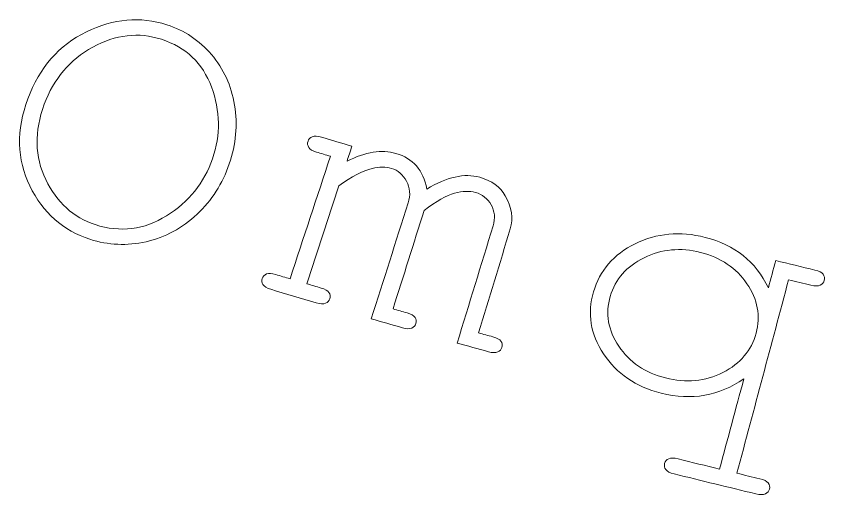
# Model space of a CAD drawing. Header units: millimetres. Extents: x 303.9 to 374.2, y -244.7 to -222.4.
# Drawn here: x 323.738 to 327.971, y -232.69 to -230.188 of the extents above; entities that cross this region are included whole.
import ezdxf

# ---------------------------------------------------------------- set-up
doc = ezdxf.new("R2010")
doc.units = ezdxf.units.MM
doc.header["$MEASUREMENT"] = 0
doc.layers.add('Bottom', color=7, linetype='Continuous', lineweight=0)

# ---------------------------------------------------------------- blocks, each defined once
blk = doc.blocks.new('Block_0')
at = {"layer": 'Bottom', "color": 18, "lineweight": 18, "true_color": 0x000000}
for points, knots in [([(324.8532, -230.9604), (324.8179, -231.0631), (324.7621, -231.1508), (324.6846, -231.2236), (324.6071, -231.2967), (324.5183, -231.3444), (324.418, -231.3668), (324.3178, -231.3892), (324.2197, -231.3852), (324.1244, -231.3543), (323.9832, -231.3087), (323.8778, -231.2152), (323.8093, -231.0754), (323.741, -230.935), (323.7381, -230.7833), (323.7989, -230.6198), (323.86, -230.4559), (323.9627, -230.3393), (324.1058, -230.2699), (324.249, -230.2005), (324.3886, -230.1879), (324.526, -230.2323), (324.6187, -230.2623), (324.6967, -230.3142), (324.7605, -230.3886), (324.8243, -230.463), (324.8644, -230.5507), (324.8811, -230.6528), (324.8978, -230.7547), (324.8888, -230.8571), (324.8532, -230.9604)], [0, 0, 0, 0, 1, 1, 1, 2, 2, 2, 3, 3, 3, 4, 4, 4, 5, 5, 5, 6, 6, 6, 7, 7, 7, 8, 8, 8, 9, 9, 9, 10, 10, 10, 10]), ([(324.7655, -230.9331), (324.8089, -230.808), (324.8067, -230.683), (324.7602, -230.558), (324.7137, -230.433), (324.6268, -230.3503), (324.4986, -230.3089), (324.3787, -230.2701), (324.259, -230.2839), (324.1392, -230.3501), (324.0194, -230.4161), (323.9343, -230.5153), (323.8851, -230.6487), (323.8325, -230.7905), (323.8348, -230.9214), (323.8926, -231.0418), (323.9505, -231.1616), (324.0371, -231.2405), (324.1518, -231.2777), (324.2832, -231.3199), (324.4079, -231.3048), (324.5249, -231.2317), (324.6422, -231.1586), (324.7221, -231.0588), (324.7655, -230.9331)], [0, 0, 0, 0, 1, 1, 1, 2, 2, 2, 3, 3, 3, 4, 4, 4, 5, 5, 5, 6, 6, 6, 7, 7, 7, 8, 8, 8, 8]), ([(325.4955, -230.8678), (325.4869, -230.8938), (325.4784, -230.9199), (325.4698, -230.946), (325.5665, -230.8972), (325.6516, -230.8836), (325.7259, -230.9052), (325.7706, -230.9181), (325.8063, -230.94), (325.8332, -230.9711), (325.8601, -231.0017), (325.8782, -231.042), (325.8873, -231.0916), (325.9397, -231.0597), (325.9889, -231.0385), (326.035, -231.0287), (326.0814, -231.0183), (326.1243, -231.019), (326.1643, -231.0303), (326.227, -231.0478), (326.2713, -231.08), (326.2973, -231.1266), (326.3317, -231.1869), (326.341, -231.245), (326.324, -231.3005), (326.2689, -231.4816), (326.2137, -231.6626), (326.1585, -231.8438), (326.1834, -231.8506), (326.2083, -231.8574), (326.2333, -231.8642), (326.2544, -231.8699), (326.2682, -231.8777), (326.2754, -231.8871), (326.2825, -231.897), (326.2841, -231.9075), (326.2806, -231.9192), (326.2772, -231.9304), (326.2701, -231.9384), (326.2585, -231.9433), (326.2469, -231.9482), (326.2309, -231.9478), (326.2097, -231.942), (326.1552, -231.9271), (326.1007, -231.9121), (326.0462, -231.897), (326.1089, -231.6926), (326.1718, -231.4882), (326.2345, -231.2838), (326.2466, -231.2444), (326.2431, -231.2079), (326.2242, -231.1745), (326.2053, -231.1412), (326.178, -231.1196), (326.143, -231.1097), (326.1111, -231.1009), (326.0743, -231.1021), (326.0327, -231.1132), (325.9907, -231.1247), (325.9376, -231.1551), (325.8731, -231.2043), (325.8189, -231.3756), (325.7647, -231.5469), (325.7105, -231.7182), (325.7349, -231.7252), (325.7595, -231.7322), (325.784, -231.7392), (325.8049, -231.7451), (325.819, -231.7531), (325.8259, -231.7624), (325.8327, -231.7723), (325.8344, -231.7829), (325.8307, -231.7946), (325.8271, -231.8056), (325.8198, -231.8136), (325.8084, -231.8185), (325.7968, -231.8234), (325.7806, -231.8228), (325.7596, -231.8167), (325.7052, -231.8013), (325.6508, -231.7858), (325.5965, -231.7701), (325.6609, -231.5682), (325.7253, -231.3662), (325.7896, -231.1643), (325.8028, -231.1232), (325.7998, -231.085), (325.7812, -231.0508), (325.7628, -231.0158), (325.7363, -230.9938), (325.7027, -230.9841), (325.6717, -230.9751), (325.6384, -230.9751), (325.6022, -230.984), (325.5521, -230.9968), (325.4938, -231.0271), (325.4275, -231.0747), (325.3714, -231.2455), (325.3154, -231.4163), (325.2593, -231.587), (325.2841, -231.5944), (325.3089, -231.6017), (325.3337, -231.609), (325.3547, -231.6153), (325.3686, -231.6233), (325.3754, -231.6327), (325.3821, -231.6426), (325.3835, -231.6535), (325.3799, -231.6649), (325.3765, -231.676), (325.3687, -231.6839), (325.3573, -231.6885), (325.3459, -231.6934), (325.3294, -231.6926), (325.3085, -231.6863), (325.2293, -231.663), (325.1503, -231.6395), (325.0713, -231.6158), (325.0503, -231.6095), (325.0364, -231.6014), (325.0299, -231.5912), (325.0231, -231.5811), (325.0217, -231.5705), (325.0254, -231.5596), (325.0293, -231.5478), (325.037, -231.5403), (325.0485, -231.5355), (325.06, -231.5317), (325.076, -231.5323), (325.097, -231.5386), (325.1217, -231.546), (325.1465, -231.5535), (325.1713, -231.5609), (325.2419, -231.3473), (325.3126, -231.1338), (325.3832, -230.9202), (325.3588, -230.9129), (325.3343, -230.9056), (325.31, -230.8983), (325.2894, -230.892), (325.276, -230.884), (325.2693, -230.8739), (325.263, -230.8639), (325.2617, -230.8531), (325.2655, -230.8415), (325.2692, -230.8306), (325.2766, -230.8225), (325.288, -230.8179), (325.2994, -230.8132), (325.3154, -230.814), (325.336, -230.8202), (325.3891, -230.8361), (325.4423, -230.852), (325.4955, -230.8678)], [0, 0, 0, 0, 1, 1, 1, 2, 2, 2, 3, 3, 3, 4, 4, 4, 5, 5, 5, 6, 6, 6, 7, 7, 7, 8, 8, 8, 9, 9, 9, 10, 10, 10, 11, 11, 11, 12, 12, 12, 13, 13, 13, 14, 14, 14, 15, 15, 15, 16, 16, 16, 17, 17, 17, 18, 18, 18, 19, 19, 19, 20, 20, 20, 21, 21, 21, 22, 22, 22, 23, 23, 23, 24, 24, 24, 25, 25, 25, 26, 26, 26, 27, 27, 27, 28, 28, 28, 29, 29, 29, 30, 30, 30, 31, 31, 31, 32, 32, 32, 33, 33, 33, 34, 34, 34, 35, 35, 35, 36, 36, 36, 37, 37, 37, 38, 38, 38, 39, 39, 39, 40, 40, 40, 41, 41, 41, 42, 42, 42, 43, 43, 43, 44, 44, 44, 45, 45, 45, 46, 46, 46, 47, 47, 47, 48, 48, 48, 49, 49, 49, 50, 50, 50, 51, 51, 51, 51]), ([(327.6751, -231.6083), (327.6879, -231.5608), (327.7007, -231.5131), (327.7136, -231.4655), (327.782, -231.4822), (327.8504, -231.4986), (327.9188, -231.515), (327.9404, -231.52), (327.9545, -231.5274), (327.9617, -231.5371), (327.9688, -231.5468), (327.9706, -231.5574), (327.9677, -231.5693), (327.9648, -231.5805), (327.9577, -231.5888), (327.9467, -231.5941), (327.9356, -231.5994), (327.9195, -231.5994), (327.8978, -231.5944), (327.8588, -231.5851), (327.8198, -231.5758), (327.7809, -231.5663), (327.6908, -231.9034), (327.6006, -232.2406), (327.5105, -232.5777), (327.5505, -232.5873), (327.5904, -232.5969), (327.6303, -232.6064), (327.6525, -232.6116), (327.6671, -232.6189), (327.6746, -232.6282), (327.682, -232.6375), (327.6841, -232.6483), (327.681, -232.6602), (327.678, -232.6714), (327.6709, -232.6795), (327.6597, -232.6849), (327.6486, -232.6902), (327.6316, -232.6902), (327.6096, -232.6849), (327.4667, -232.6509), (327.3239, -232.6161), (327.1812, -232.5807), (327.1598, -232.5755), (327.1453, -232.5678), (327.1381, -232.5587), (327.1308, -232.549), (327.1288, -232.5385), (327.1321, -232.5267), (327.1353, -232.5149), (327.1427, -232.5064), (327.1539, -232.5015), (327.1649, -232.4968), (327.1814, -232.4972), (327.2027, -232.5024), (327.275, -232.5203), (327.3473, -232.5381), (327.4196, -232.5557), (327.4621, -232.3982), (327.5045, -232.2408), (327.547, -232.0834), (327.4184, -232.1734), (327.2737, -232.1986), (327.1139, -232.1584), (326.981, -232.125), (326.8803, -232.0563), (326.8121, -231.9531), (326.7439, -231.8499), (326.7268, -231.7418), (326.7594, -231.6298), (326.7925, -231.5172), (326.8654, -231.4335), (326.978, -231.3775), (327.0906, -231.3222), (327.2121, -231.3109), (327.3437, -231.3441), (327.499, -231.3831), (327.6089, -231.4708), (327.6751, -231.6083)], [0, 0, 0, 0, 1, 1, 1, 2, 2, 2, 3, 3, 3, 4, 4, 4, 5, 5, 5, 6, 6, 6, 7, 7, 7, 8, 8, 8, 9, 9, 9, 10, 10, 10, 11, 11, 11, 12, 12, 12, 13, 13, 13, 14, 14, 14, 15, 15, 15, 16, 16, 16, 17, 17, 17, 18, 18, 18, 19, 19, 19, 20, 20, 20, 21, 21, 21, 22, 22, 22, 23, 23, 23, 24, 24, 24, 25, 25, 25, 26, 26, 26, 26]), ([(327.6111, -231.8454), (327.6354, -231.7551), (327.6191, -231.6686), (327.5629, -231.5865), (327.5066, -231.5039), (327.4262, -231.4496), (327.3205, -231.423), (327.2153, -231.3965), (327.1165, -231.4054), (327.0246, -231.4509), (326.9326, -231.4957), (326.8734, -231.5631), (326.8474, -231.6529), (326.8214, -231.7427), (326.8362, -231.8295), (326.8921, -231.9132), (326.9482, -231.997), (327.0298, -232.0523), (327.1371, -232.0795), (327.2443, -232.1064), (327.3442, -232.0968), (327.4365, -232.0504), (327.5287, -232.0042), (327.5866, -231.9355), (327.6111, -231.8454)], [0, 0, 0, 0, 1, 1, 1, 2, 2, 2, 3, 3, 3, 4, 4, 4, 5, 5, 5, 6, 6, 6, 7, 7, 7, 8, 8, 8, 8])]:
    blk.add_open_spline(points, degree=3, knots=knots, dxfattribs=at)

msp = doc.modelspace()

# ---------------------------------------------------------------- block references
at = {"layer": 'Bottom'}
msp.add_blockref('Block_0', (0, 0), dxfattribs=at)

doc.saveas('drawing.dxf')
